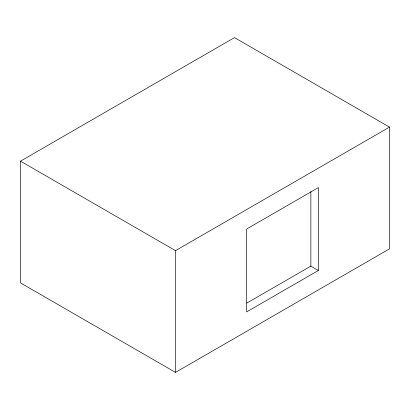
<?xml version="1.0" encoding="UTF-8"?>
<svg xmlns="http://www.w3.org/2000/svg" width="410" height="410" viewBox="0 0 410 410"><rect width="100%" height="100%" fill="white"/><g stroke="black" fill="none" stroke-linecap="round" stroke-linejoin="round"><path stroke-width="0.61" d="M20.5 161.15L234.484 37.607L389.5 127.105L389.5 248.849L175.516 372.393L20.5 282.895L20.5 161.15L175.516 250.648L389.5 127.105M246.82 303.092L310.862 266.121L318.391 270.467L318.391 187.59L246.62 229.031L246.62 311.902L318.391 270.467M310.862 191.531L310.862 266.121M175.516 250.648L175.516 372.393"/></g></svg>
